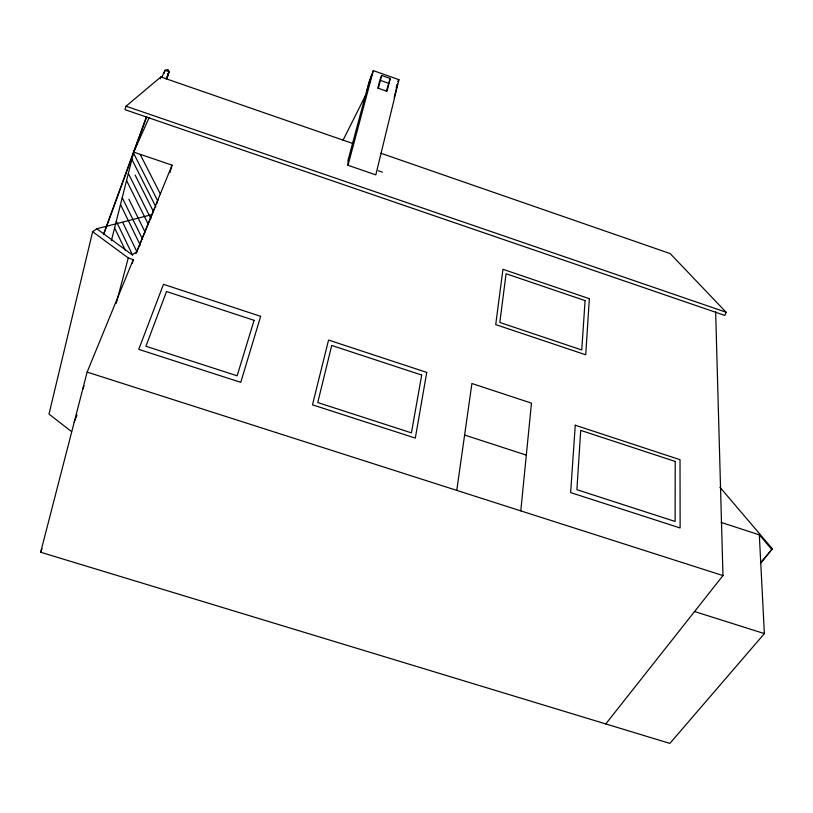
<?xml version="1.0" encoding="UTF-8"?>
<svg xmlns="http://www.w3.org/2000/svg" width="813" height="813" viewBox="0 0 813 813"><rect width="100%" height="100%" fill="white"/><g stroke="black" fill="none" stroke-linecap="round" stroke-linejoin="round"><path stroke-width="1.22" d="M347.994 165.283L348.035 160.283L369.041 82.052L373.309 70.619L398.949 79.694L375.819 174.886L347.994 165.283L373.309 70.619M520.777 510.869L531.478 403.146L471.916 383.502L456.764 490.381M151.726 214.652L96.788 228.748L92.641 231.685L49.004 414.112L71.564 431.612M394.203 97.54L397.476 84.095L396.195 87.377M386.338 91.402L390.21 78.485L381.653 75.457L379.854 80.192L388.39 83.211M390.21 78.485L386.988 91.33L378.33 88.282L381.653 75.457M111.391 240.658L133.718 152.122L149.165 117.499M164.175 73.343L164.958 70.294L168.078 69.593L169.145 71.747L166.756 78.8M721.06 522.403L759.312 534.822L764.372 633.601L669.871 743.407L40.65 552.24L87.133 372.09L133.281 259.621L128.271 257.965L92.641 231.685M377.73 88.373L379.549 81.361M116.218 303.401L128.271 257.965M132.285 263.3L133.281 259.621M135.984 253.686L172.051 165.141L133.718 152.122M156.746 203.778L157.854 199.724M170.019 172.478L172.051 165.141M353.614 143.789L160.852 76.94L126.045 106.208L124.958 109.653L724.85 315.434L726.121 312.243L670.156 253.575L380.819 153.23M160.232 78.891L160.852 76.94M103.424 234.418L146.452 116.716M103.658 234.611L146.747 116.726M40.65 552.24L42.032 548.724M74.247 422.038L77.042 415.118M82.652 389.427L84.064 385.972M136.462 252.518L154.714 207.996M166.025 78.739L169.145 71.747L164.958 70.294L161.817 77.276M343.096 140.141L365.362 95.751M397.699 81.503L398.949 79.694M605.776 723.936L722.97 575.584L715.653 311.816M760.48 562.962L772.35 548.805L719.952 487.251M760.44 563.49L772.35 548.805M136.493 251.796L132.326 254.926L96.788 228.748M694.566 611.539L764.372 633.601M87.133 372.09L722.97 575.584M464.609 435.046L526.316 455.107M126.045 106.208L726.121 312.243M378.319 170.74L382.354 172.132M759.312 534.822L771.598 549.253M140.303 154.643L160.476 194.205M133.484 153.027L157.61 200.628M131.889 159.358L155.883 206.929M135.08 175.008L153.21 211.116M128.342 173.433L150.913 218.687M126.564 180.496L148.444 224.591M128.881 199.195L144.958 231.847M122.235 197.671L142.682 239.439M120.507 204.53L140.273 245.14M122.854 222.711L136.98 251.888M116.289 221.238L132.539 254.987M114.613 227.904L125.375 250.404M168.088 73.312L168.088 75.802M675.207 461.438L675.115 521.468L576.895 489.69L580.726 430.392L675.207 461.438M589.344 298.696L585.716 354.793L495.727 324.611L502.952 269.286L589.344 298.696M585.086 300.617L581.752 349.986L499.832 322.476L506.062 273.737L585.086 300.617M575.258 425.229L570.645 492.587L680.125 527.952L680.014 459.691L575.258 425.229M426.744 372.405L415.311 438.085L312.487 404.833L328.554 340.068L426.744 372.405M421.693 375.057L411.439 432.872L317.751 402.547L331.724 345.454L421.693 375.057M370.027 79.776L367.039 90.914L371.795 75.04L370.027 79.776M260.648 316.338L240.76 382.344L138.738 349.356L163.484 284.326L260.648 316.338M254.083 320.322L237.142 375.799L145.913 346.267L166.513 291.521L254.083 320.322"/></g></svg>
